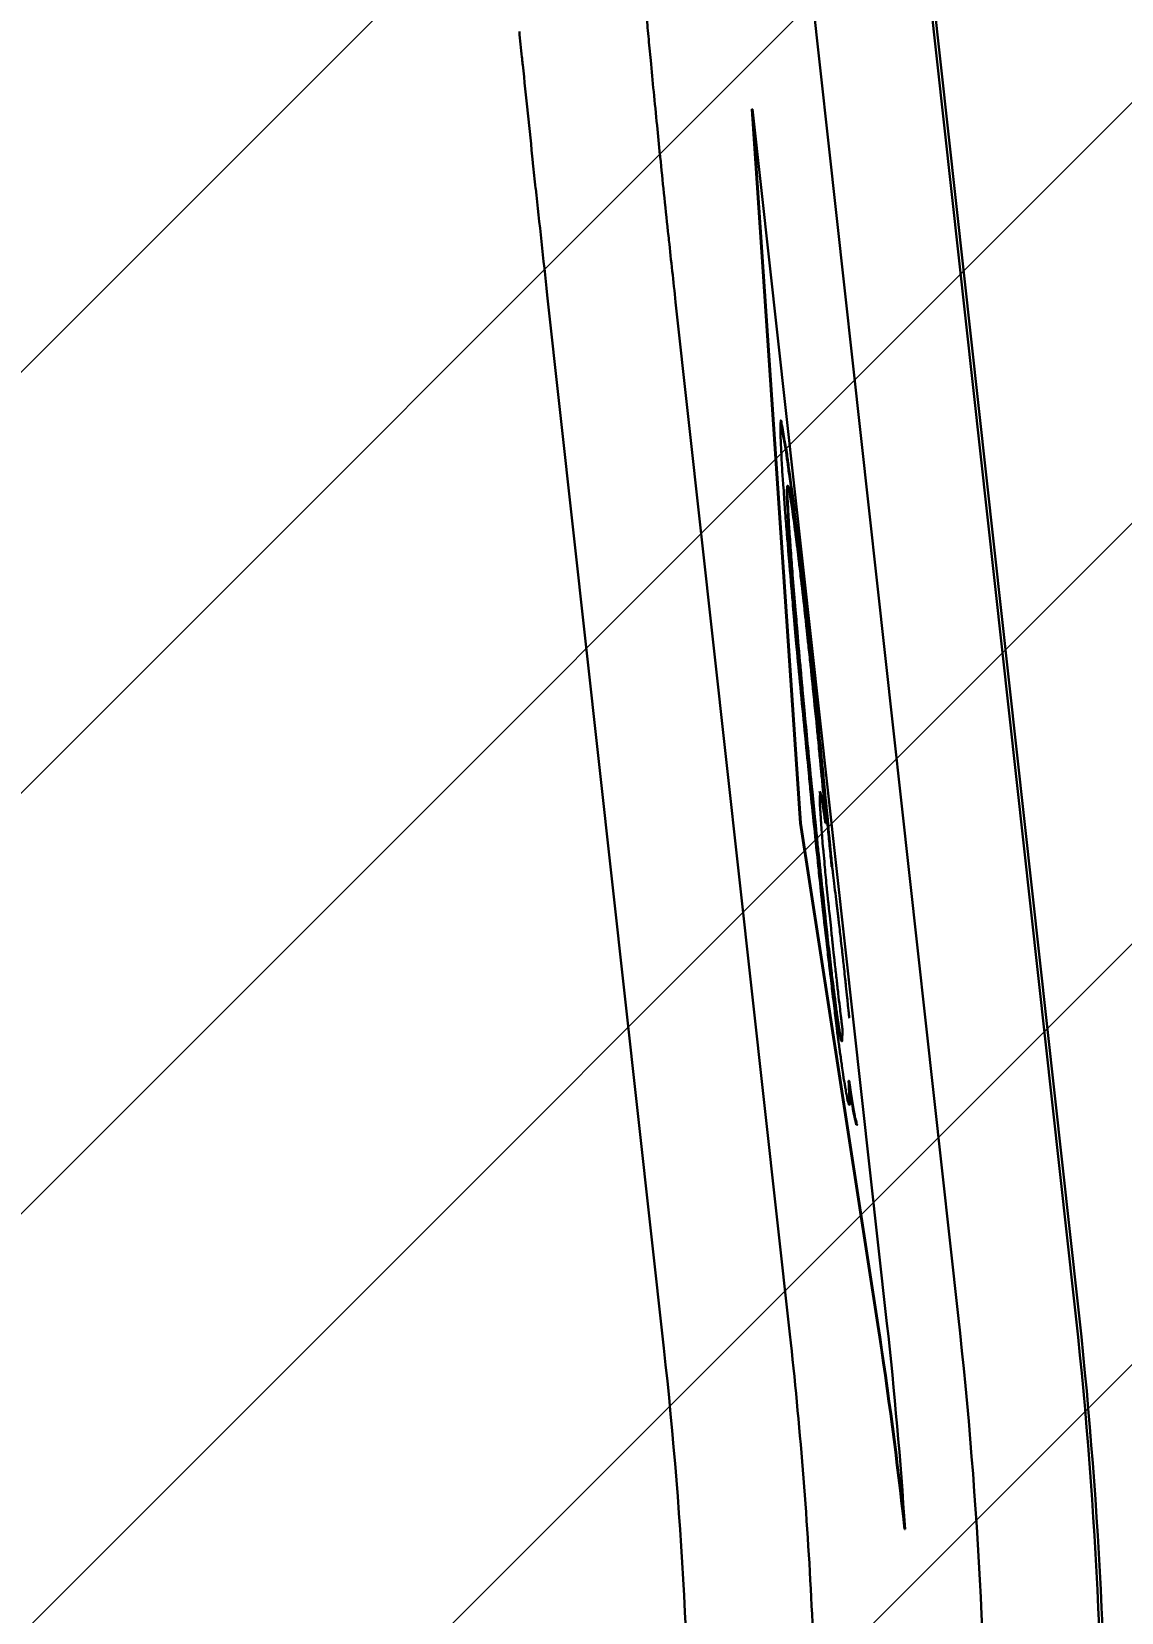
# Model space of a CAD drawing. Header units: millimetres. Extents: x 14 to 2348, y 26 to 1654.
# Drawn here: x 547.88 to 572.31, y 1035.64 to 1071.07 of the extents above; entities that cross this region are included whole.
import ezdxf

# ---------------------------------------------------------------- set-up
doc = ezdxf.new("R2010")
doc.units = ezdxf.units.MM
doc.header["$LTSCALE"] = 4
for name, color, linetype, lineweight in [('可見邊線(ISO)', 7, 'Continuous', 30), ('標註(ISO)', 7, 'Continuous', 9), ('草圖幾何圖形(ISO)', 7, 'Continuous', 30)]:
    doc.layers.add(name, color=color, linetype=linetype, lineweight=lineweight)
doc.layers.add('填充線', color=7, linetype='Continuous', lineweight=9, true_color=0x1e1e47)
doc.styles.add('temp', font='')
doc.styles.get('temp').set_extended_font_data('PMingLiU')
doc.dimstyles.new('工研院N500', dxfattribs={"dimscale": 4, "dimtxt": 3, "dimasz": 2.5, "dimexe": 1, "dimexo": 1, "dimgap": 0.762, "dimtad": 1, "dimdec": 3, "dimrnd": 1e-08, "dimdsep": 46, "dimtxsty": 'temp', "dimcen": 0.09, "dimdle": 10, "dimclrd": 1, "dimclre": 1, "dimclrt": 7, "dimazin": 2, "dimtfac": 0.666667, "dimtdec": 3, "dimtmove": 0, "dimatfit": 3, "dimfxl": 1, "dimtolj": 1, "dimlwd": 15, "dimlwe": 15, "dimarcsym": 0})

# ---------------------------------------------------------------- blocks, each defined once
blk = doc.blocks.new('*D75')
at = {"layer": 'Defpoints', "color": 0, "linetype": 'Continuous', "transparency": 16777216}
for p in [(528.152, 981.463), (870.28, 861.448), (528.152, 841.521), (635.613, 751.351)]:
    blk.add_point(p, dxfattribs=at)
at = {"layer": '標註(ISO)', "color": 1, "linetype": 'Continuous', "lineweight": 15, "transparency": 16777216}
for p, q in [((528.152, 985.463), (528.152, 1188.229)), ((638.677, 748.78), (793.746, 618.662))]:
    blk.add_line(p, q, dxfattribs=at)
blk.add_arc((528.152, 841.521), 342.708, 321.67191, 88.32809, dxfattribs=at)
at = {"layer": '標註(ISO)', "color": 1, "linetype": 'Continuous', "transparency": 16777216}
for points in [[(538.127, 1182.417), (538.175, 1185.75), (528.152, 1184.229)], [(798.289, 627.934), (795.705, 630.039), (790.682, 621.233)]]:
    blk.add_solid(points, dxfattribs=at)
at = {"layer": '標註(ISO)', "color": 7, "linetype": 'Continuous', "lineweight": 18, "transparency": 16777216, "insert": (847.895, 1005.573), "char_height": 12, "attachment_point": 1, "rotation": 295, "style": 'temp'}
blk.add_mtext('\\A1;130°', dxfattribs=at)
blk = doc.blocks.new('*D77')
at = {"layer": 'Defpoints', "color": 0, "linetype": 'Continuous', "transparency": 16777216}
for p in [(528.152, 983.766), (528.152, 981.666), (529.308, 979.913), (717.221, 955.991)]:
    blk.add_point(p, dxfattribs=at)
at = {"layer": '標註(ISO)', "color": 1, "linetype": 'Continuous', "lineweight": 15, "transparency": 16777216}
blk.add_line((531.51, 976.574), (635.388, 819.035), dxfattribs=at)
blk.add_arc((528.152, 981.666), 190.804, 306.4032, 86.9968, dxfattribs=at)
at = {"layer": '標註(ISO)', "color": 1, "linetype": 'Continuous', "transparency": 16777216}
for points in [[(538.105, 1170.543), (538.192, 1173.875), (528.152, 1172.471)], [(642.341, 826.729), (640.434, 829.463), (633.186, 822.374)]]:
    blk.add_solid(points, dxfattribs=at)
at = {"layer": '標註(ISO)', "color": 7, "linetype": 'Continuous', "lineweight": 18, "transparency": 16777216, "insert": (721.072, 1060.268), "char_height": 12, "attachment_point": 1, "rotation": 286.7, "style": 'temp'}
blk.add_mtext('\\A1;146.6°', dxfattribs=at)

msp = doc.modelspace()

# ---------------------------------------------------------------- hatches: boundary and pattern name
at = {"layer": '填充線'}
h = msp.add_hatch(dxfattribs=at)
h.set_pattern_fill('ANSI31', color=256, scale=53.34, style=0)
h.set_pattern_definition([(45, (-13.047, 389.5956), (-4.714634, 4.714634), [])])
edge = h.paths.add_edge_path()
edge.add_arc((421.12008, 751.35132), 140, 73.4166874, 220)
edge.add_arc((528.3663, 841.34159), 280, -40, 220, ccw=False)
edge.add_arc((635.61252, 751.35132), 140, 320, 466.5833126)
edge.add_arc((528.3663, 841.34159), 80.5, 33.2916563, 146.7083437)

# ---------------------------------------------------------------- linework, layer by layer
at = {"layer": '可見邊線(ISO)'}
for p, q in [((562.50391, 1121.67074), (571.25423, 1042.61611)), ((571.32711, 1042.62418), (562.57768, 1121.67074)), ((560.28015, 1117.92143), (568.65142, 1042.29136)), ((565.10747, 1053.33065), (564.02719, 1069.33265)), ((564.04128, 1069.33265), (564.02719, 1069.33265)), ((564.04128, 1069.33265), (567.05397, 1042.11454)), ((565.12156, 1053.33065), (564.04128, 1069.33265)), ((559.17945, 1067.54933), (559.17793, 1067.56347)), ((562.05173, 1041.56086), (559.43948, 1065.16122)), ((564.87777, 1041.87366), (562.3169, 1065.00989)), ((564.83428, 1060.88796), (564.82019, 1060.88796)), ((566.84229, 1042.09111), (565.10747, 1053.33065)), ((565.12156, 1053.33065), (565.10747, 1053.33065)), ((566.85614, 1042.09264), (565.12156, 1053.33065)), ((565.69057, 1053.32954), (565.67648, 1053.32954)), ((566.20683, 1048.97006), (566.19274, 1048.97006)), ((566.04912, 1048.4411), (566.03503, 1048.4411)), ((566.20842, 1047.55229), (566.19433, 1047.55229)), ((567.45994, 1037.50645), (567.44591, 1037.50645))]:
    msp.add_line(p, q, dxfattribs=at)
for centre, radius, start, end in [((464.25403, 1030.77257), 107.65367, 352.4987546, 6.3161923), ((464.25403, 1030.77257), 107.72699, 352.4987546, 6.3161923), ((464.25412, 1030.7359), 103.42766, 3.7533614, 6.3162027), ((464.25413, 1030.73592), 105.03486, 352.4987385, 6.3161921)]:
    msp.add_arc(centre, radius, start, end, dxfattribs=at)
for centre, major_axis, ratio, start_param, end_param in [((464.25412, 1026.22675), (-0.01128, 103.90317), 0.99905789, 4.82105456, 4.86556406), ((464.25412, 1026.22613), (0.01127, -103.91721), 0.99905785, 1.67945343, 1.72397178)]:
    msp.add_ellipse(centre, major_axis=major_axis, ratio=ratio, start_param=start_param, end_param=end_param, dxfattribs=at)
for points, knots in [([(528.3663, 1142.08823), (530.92788, 1142.08823), (533.54941, 1141.78636), (538.33086, 1140.54647), (540.50029, 1139.65121), (544.80269, 1136.85135), (546.38104, 1135.12451), (548.86057, 1131.64506), (549.85714, 1129.29399), (551.67367, 1121.45701), (552.20929, 1114.69953), (551.60533, 1102.995), (551.09579, 1097.47646), (548.15227, 1085.03235), (545.64852, 1080.57924), (541.7824, 1075.09053), (539.70541, 1073.09637), (536.12064, 1070.806), (534.63345, 1070.11551), (531.53932, 1069.19502), (529.95971, 1068.9587), (528.3663, 1068.9587)], [0, 0, 0, 0, 1.09782221, 1.09782221, 2.12646545, 2.12646545, 3.32480567, 3.32480567, 4.99621906, 4.99621906, 7.52717533, 7.52717533, 8.82754818, 8.82754818, 10.5459804, 10.5459804, 12.30481903, 12.30481903, 13.39554199, 13.39554199, 14.45336168, 14.45336168, 14.45336168, 14.45336168]), ([(528.3663, 1142.0177), (532.05034, 1142.0177), (535.73249, 1141.39252), (541.84884, 1138.96105), (543.84753, 1137.40647), (547.30252, 1134.12614), (548.4208, 1132.05315), (549.70488, 1129.21474), (550.51056, 1126.88901), (552.11246, 1116.53117), (552.08251, 1108.4057), (550.31282, 1092.58153), (548.56114, 1087.28208), (545.60991, 1080.70835), (543.79827, 1077.70258), (539.58443, 1073.08882), (537.58401, 1071.65693), (534.46987, 1070.16354), (533.31609, 1069.75166), (530.89323, 1069.17826), (529.63331, 1069.02816), (528.3663, 1069.02816)], [0, 0, 0, 0, 1.57887302, 1.57887302, 3.08946466, 3.08946466, 5.62122402, 5.62122402, 8.58646468, 8.58646468, 13.62418656, 13.62418656, 19.40688655, 19.40688655, 24.35366237, 24.35366237, 28.62084887, 28.62084887, 30.95029177, 30.95029177, 33.35546131, 33.35546131, 33.35546131, 33.35546131]), ([(528.3663, 1141.72547), (529.10431, 1141.72547), (529.84481, 1141.70002), (531.3091, 1141.59873), (532.03475, 1141.52341), (533.22791, 1141.35622), (533.69894, 1141.27889), (534.43004, 1141.14025), (534.69258, 1141.08667), (535.63226, 1140.88081), (536.30769, 1140.7063), (540.02179, 1139.57967), (542.27524, 1138.26686), (544.53202, 1136.42087), (544.96877, 1136.02744), (545.58865, 1135.41152), (545.78716, 1135.20458), (546.17182, 1134.78362), (546.35786, 1134.56992), (546.71372, 1134.14051), (546.88435, 1133.92446), (547.37625, 1133.26892), (547.67885, 1132.82123), (549.12002, 1130.44164), (549.99612, 1128.10917), (550.71667, 1124.50051), (550.78387, 1124.13872), (550.9154, 1123.38097), (550.97917, 1122.98324), (551.10115, 1122.1627), (551.15904, 1121.73786), (551.33359, 1120.34429), (551.43176, 1119.36551), (551.5548, 1117.82632), (551.59342, 1117.25865), (551.81023, 1113.4632), (551.79822, 1110.16035), (551.32553, 1100.90373), (550.45106, 1094.07229), (547.09361, 1083.6238), (545.26492, 1080.344), (542.3062, 1076.14913), (540.42098, 1073.8822), (536.31106, 1071.12156), (534.70248, 1070.35263), (531.49036, 1069.40579), (529.93455, 1069.17528), (528.3663, 1069.17528)], [0, 0, 0, 0, 0.31629298, 0.31629298, 0.629149, 0.629149, 0.83389768, 0.83389768, 0.94903267, 0.94903267, 1.24758782, 1.24758782, 2.61768838, 2.61768838, 2.964418, 2.964418, 3.13396137, 3.13396137, 3.30185375, 3.30185375, 3.46442514, 3.46442514, 3.78642897, 3.78642897, 5.11581305, 5.11581305, 5.26310148, 5.26310148, 5.42451667, 5.42451667, 5.59644572, 5.59644572, 5.98896261, 5.98896261, 6.2174819, 6.2174819, 7.51853066, 7.51853066, 9.94509803, 9.94509803, 11.8560737, 11.8560737, 13.34027422, 13.34027422, 14.16444199, 14.16444199, 14.889039, 14.889039, 14.889039, 14.889039]), ([(562.3169, 1065.00989), (562.26567, 1065.47268), (562.20802, 1066.00168), (562.12111, 1066.81441), (562.05501, 1067.4407), (561.99628, 1068.00951), (561.94483, 1068.51374), (561.89478, 1069.00934), (561.82488, 1069.71737), (561.76091, 1070.38253), (561.70658, 1070.96241), (561.65857, 1071.48761), (561.61507, 1071.97799), (561.57784, 1072.4117), (561.54569, 1072.79848), (561.51806, 1073.14367), (561.49311, 1073.46912), (561.4723, 1073.75411), (561.45408, 1074.01824), (561.43889, 1074.25426), (561.42666, 1074.46179), (561.41681, 1074.64658), (561.4117, 1074.75717), (561.40937, 1074.81248)], [0, 0, 0, 0, 0.11013549, 0.12585724, 0.19526422, 0.26175511, 0.26621069, 0.32139026, 0.38719737, 0.45070922, 0.50151736, 0.55085361, 0.60498749, 0.65290202, 0.69201484, 0.73764451, 0.77824409, 0.81783582, 0.85535616, 0.89522589, 0.9308239, 0.96353386, 1, 1, 1, 1]), ([(558.81247, 1071.07033), (558.82204, 1070.9758), (558.83166, 1070.88098), (558.85103, 1070.69065), (558.86077, 1070.59515), (558.87056, 1070.4994)], [-0.086544971, -0.086544971, -0.086544971, -0.086544971, -0.0432971966, -0.0432971966, -0.0000008617, -0.0000008617, -0.0000008617, -0.0000008617]), ([(558.87056, 1070.4994), (558.87358, 1070.47114), (558.8766, 1070.44285), (558.88265, 1070.38612), (558.88568, 1070.35767), (558.88871, 1070.3292)], [0.0000525584, 0.0000525584, 0.0000525584, 0.0000525584, 0.012836566, 0.012836566, 0.0256744376, 0.0256744376, 0.0256744376, 0.0256744376]), ([(559.11816, 1068.12407), (559.12806, 1068.03087), (559.13799, 1067.93753), (559.15791, 1067.75064), (559.1679, 1067.65711), (559.17793, 1067.56347)], [-0.081497119, -0.081497119, -0.081497119, -0.081497119, -0.0407393684, -0.0407393684, 0, 0, 0, 0]), ([(565.82704, 1052.35275), (565.827, 1052.3532), (565.82695, 1052.35365), (565.82569, 1052.36564), (565.82446, 1052.37807), (565.8157, 1052.47142), (565.81178, 1052.51239), (565.79312, 1052.70344), (565.78202, 1052.8231), (565.76384, 1053.0146), (565.75296, 1053.12592), (565.67689, 1053.91293), (565.66025, 1054.08607), (565.62401, 1054.45542), (565.6127, 1054.5685), (565.54253, 1055.26742), (565.51463, 1055.55297), (565.43753, 1056.29415), (565.42312, 1056.43248), (565.38236, 1056.82554), (565.369, 1056.95584), (565.31588, 1057.45218), (565.30391, 1057.56715), (565.27141, 1057.85904), (565.26792, 1057.8906), (565.2589, 1057.97224), (565.25482, 1058.00919), (565.24708, 1058.07918), (565.24318, 1058.1143), (565.21943, 1058.32791), (565.21254, 1058.38765), (565.17292, 1058.73475), (565.16321, 1058.82153), (565.14068, 1059.02402), (565.13607, 1059.06622), (565.07288, 1059.58972), (565.03275, 1059.91375), (564.98264, 1060.32783), (564.97386, 1060.39932), (564.95939, 1060.51992), (564.95322, 1060.57144), (564.9381, 1060.6916), (564.93406, 1060.7171), (564.92212, 1060.79998), (564.91761, 1060.83283), (564.89828, 1060.9765), (564.88599, 1061.06766), (564.86625, 1061.2097), (564.85809, 1061.26903), (564.83853, 1061.41449), (564.82304, 1061.52999), (564.79328, 1061.73425), (564.78502, 1061.77914), (564.75632, 1061.92665), (564.73299, 1062.06457), (564.69739, 1062.27134), (564.68742, 1062.32596), (564.66959, 1062.38923), (564.67155, 1062.32417), (564.66943, 1062.05844), (564.66424, 1062.01995), (564.6902, 1061.53301), (564.69597, 1061.38553), (564.71287, 1061.11392), (564.72241, 1060.99151), (564.75098, 1060.60724), (564.75533, 1060.52733), (564.78153, 1060.15624), (564.79161, 1060.04128), (564.82162, 1059.6849), (564.82706, 1059.61644), (564.88048, 1058.96316), (564.89871, 1058.75221), (564.95327, 1058.13011), (565.01256, 1057.44332), (565.08952, 1056.60719), (565.15849, 1055.90643), (565.29755, 1054.48357), (565.3142, 1054.30297), (565.39087, 1053.54084), (565.47617, 1052.7344), (565.53891, 1052.13374), (565.57148, 1051.82194), (565.59217, 1051.62566), (565.59369, 1051.61147), (565.59895, 1051.56155), (565.60089, 1051.54315), (565.60885, 1051.46738), (565.60904, 1051.46542), (565.61268, 1051.43294), (565.6145, 1051.41664), (565.62038, 1051.36342), (565.62447, 1051.32617), (565.63362, 1051.24368), (565.63864, 1051.19832), (565.65027, 1051.0932), (565.65937, 1051.01087), (565.68089, 1050.81713), (565.68379, 1050.7926), (565.70632, 1050.59974), (565.71898, 1050.49087), (565.7437, 1050.27823), (565.75907, 1050.14576), (565.77701, 1049.99342), (565.7818, 1049.95485), (565.81823, 1049.65289), (565.82371, 1049.60733), (565.83915, 1049.47925), (565.84144, 1049.46025), (565.86727, 1049.24604), (565.88756, 1049.07708), (565.90377, 1048.94348), (565.90676, 1048.9192), (565.91755, 1048.82897), (565.92244, 1048.7877), (565.93271, 1048.70148), (565.93719, 1048.66415), (565.94532, 1048.5991), (565.94655, 1048.59229), (565.95419, 1048.53875), (565.9579, 1048.51108), (565.96705, 1048.4452), (565.96967, 1048.42681), (565.97839, 1048.36446), (565.98182, 1048.33967), (565.99182, 1048.26781), (565.9942, 1048.25083), (566.00835, 1048.1494), (566.0154, 1048.09881), (566.02789, 1048.00926), (566.03337, 1047.96975), (566.04055, 1047.91844), (566.04253, 1047.90433), (566.05562, 1047.81095), (566.06089, 1047.77348), (566.07839, 1047.64672), (566.07888, 1047.64264), (566.0915, 1047.57139), (566.09958, 1047.52581), (566.11344, 1047.44711), (566.11899, 1047.41596), (566.12844, 1047.36225), (566.13218, 1047.34084), (566.14287, 1047.28029), (566.14466, 1047.27095), (566.15137, 1047.23266), (566.15434, 1047.21494), (566.1658, 1047.14753), (566.17136, 1047.1158), (566.17752, 1047.0898), (566.17853, 1047.08992), (566.18254, 1047.08096), (566.18437, 1047.07469), (566.18791, 1047.0624), (566.18953, 1047.05678), (566.19289, 1047.04688), (566.19443, 1047.04273), (566.19957, 1047.02663), (566.20073, 1047.02007), (566.20458, 1047.01509), (566.20654, 1047.01639), (566.20956, 1047.01927), (566.21015, 1047.02013), (566.21272, 1047.0205), (566.21415, 1047.01791), (566.2198, 1047.0135), (566.21856, 1047.02542), (566.21955, 1047.0497), (566.21999, 1047.05526), (566.22204, 1047.08876), (566.22325, 1047.11634), (566.22477, 1047.1522), (566.22482, 1047.16115), (566.2257, 1047.18062), (566.22639, 1047.1833), (566.22746, 1047.19805), (566.22585, 1047.2108), (566.21611, 1047.38082), (566.21235, 1047.44196), (566.21057, 1047.48309), (566.20987, 1047.50891), (566.20945, 1047.52002), (566.20956, 1047.52451), (566.20894, 1047.5387), (566.20855, 1047.54477), (566.20831, 1047.55041), (566.20829, 1047.55173), (566.20841, 1047.55247), (566.20852, 1047.55229), (566.20891, 1047.55042), (566.20919, 1047.54867), (566.21037, 1047.54059), (566.21152, 1047.53176), (566.21669, 1047.49149), (566.21844, 1047.47673), (566.22602, 1047.42402), (566.22797, 1047.41106), (566.23612, 1047.35153), (566.24059, 1047.31731), (566.25268, 1047.23113), (566.25479, 1047.22545), (566.26849, 1047.15105), (566.27951, 1047.07905), (566.29202, 1047.00574), (566.29352, 1046.99687), (566.30645, 1046.91927), (566.31926, 1046.8426), (566.33739, 1046.73569), (566.33891, 1046.73553), (566.3491, 1046.70315), (566.35028, 1046.69845), (566.35596, 1046.67952), (566.35834, 1046.67499), (566.36626, 1046.63769), (566.37026, 1046.61152), (566.38051, 1046.55635), (566.38072, 1046.57048), (566.38462, 1046.58038), (566.38629, 1046.57547), (566.38918, 1046.57014), (566.38985, 1046.56912), (566.39039, 1046.56911)], [-7.22524628, -7.22524628, -7.22524628, -7.22524628, -7.22509149, -7.22509149, -7.22115793, -7.22115793, -7.20175828, -7.20175828, -7.17779254, -7.17779254, -7.15186237, -7.15186237, -7.13066235, -7.13066235, -7.11368679, -7.11368679, -7.0361332, -7.0361332, -7.02060948, -7.02060948, -6.99151465, -6.99151465, -6.96748737, -6.96748737, -6.96160998, -6.96160998, -6.959036, -6.959036, -6.9564325, -6.9564325, -6.94347904, -6.94347904, -6.92498424, -6.92498424, -6.90585357, -6.90585357, -6.87278357, -6.87278357, -6.86583337, -6.86583337, -6.86167212, -6.86167212, -6.85495128, -6.85495128, -6.85000276, -6.85000276, -6.84177357, -6.84177357, -6.83632462, -6.83632462, -6.8293546, -6.8293546, -6.82158941, -6.82158941, -6.80598436, -6.80598436, -6.79751167, -6.79751167, -6.78284691, -6.78284691, -6.76456646, -6.76456646, -6.75255738, -6.75255738, -6.74220102, -6.74220102, -6.72365425, -6.72365425, -6.70160639, -6.70160639, -6.6819925, -6.6819925, -6.63242636, -6.63242636, -6.59752685, -6.59752685, -6.53117, -6.53117, -6.44462612, -6.44462612, -6.33363365, -6.33363365, -6.30024594, -6.30024594, -6.29168628, -6.29168628, -6.28726726, -6.28726726, -6.27191121, -6.27191121, -6.25699101, -6.25699101, -6.2240673, -6.2240673, -6.18536384, -6.18536384, -6.135937, -6.135937, -6.04086996, -6.04086996, -5.96095033, -5.96095033, -5.71096528, -5.71096528, -5.45296736, -5.45296736, -5.36934769, -5.36934769, -5.35199733, -5.35199733, -5.22290582, -5.22290582, -5.17501872, -5.17501872, -5.13899416, -5.13899416, -5.09773553, -5.09773553, -5.03970916, -5.03970916, -4.98682061, -4.98682061, -4.94997929, -4.94997929, -4.9158181, -4.9158181, -4.87585953, -4.87585953, -4.83760051, -4.83760051, -4.80912404, -4.80912404, -4.8003607, -4.8003607, -4.73636534, -4.73636534, -4.69277018, -4.69277018, -4.61884878, -4.61884878, -4.56927626, -4.56927626, -4.53773453, -4.53773453, -4.47852486, -4.47852486, -4.41922231, -4.41922231, -4.31530257, -4.31530257, -4.24089548, -4.24089548, -4.17267064, -4.17267064, -4.13318732, -4.13318732, -4.10250237, -4.10250237, -4.03997552, -4.03997552, -3.98646563, -3.98646563, -3.94762678, -3.94762678, -3.88792228, -3.88792228, -3.72892016, -3.72892016, -3.67603531, -3.67603531, -3.53334591, -3.53334591, -3.49548173, -3.49548173, -3.44900288, -3.44900288, -3.3420052, -3.3420052, -3.31867736, -3.31867736, -3.30276531, -3.30276531, -3.26427939, -3.26427939, -3.24045535, -3.24045535, -3.22989185, -3.22989185, -3.22203964, -3.22203964, -3.21359643, -3.21359643, -3.19598258, -3.19598258, -3.14736666, -3.14736666, -3.12482239, -3.12482239, -3.10010727, -3.10010727, -3.05294609, -3.05294609, -2.98191089, -2.98191089, -2.95858401, -2.95858401, -2.89935848, -2.89935848, -2.78131461, -2.78131461, -2.73326095, -2.73326095, -2.62359688, -2.62359688, -2.51148868, -2.51148868, -2.31472691, -2.31472691, -2.16221583, -2.16221583, -2.11066922, -2.11066922, -2.11066922, -2.11066922]), ([(565.81295, 1052.35275), (565.81241, 1052.3579), (565.81187, 1052.36316), (565.81003, 1052.38158), (565.80879, 1052.39478), (565.8027, 1052.46102), (565.79708, 1052.51905), (565.78349, 1052.65737), (565.77531, 1052.74415), (565.7556, 1052.95344), (565.74241, 1053.08938), (565.70941, 1053.43064), (565.68946, 1053.63716), (565.64877, 1054.05863), (565.6322, 1054.22958), (565.60031, 1054.55176), (565.58958, 1054.65851), (565.53006, 1055.25113), (565.51406, 1055.41352), (565.47161, 1055.83042), (565.45655, 1055.97586), (565.41958, 1056.33138), (565.40149, 1056.50453), (565.36024, 1056.9041), (565.35774, 1056.92976), (565.31334, 1057.34412), (565.28953, 1057.56975), (565.22257, 1058.17121), (565.21928, 1058.20446), (565.1674, 1058.65982), (565.15806, 1058.74222), (565.12846, 1059.00607), (565.1257, 1059.03528), (565.0679, 1059.51427), (565.01396, 1059.95331), (564.97665, 1060.26076), (564.9678, 1060.33365), (564.95036, 1060.47709), (564.94255, 1060.54372), (564.9321, 1060.62741), (564.92965, 1060.64664), (564.92261, 1060.69973), (564.91931, 1060.72201), (564.8989, 1060.86228), (564.87841, 1061.02083), (564.85249, 1061.20733), (564.84919, 1061.23062), (564.82945, 1061.37713), (564.81545, 1061.48218), (564.77485, 1061.76842), (564.76766, 1061.79375), (564.72279, 1062.03087), (564.69633, 1062.20315), (564.67551, 1062.31088), (564.67338, 1062.32133), (564.67142, 1062.3302)], [0.01660948, 0.01660948, 0.01660948, 0.01660948, 0.01795849, 0.01795849, 0.0209226, 0.0209226, 0.0323974, 0.0323974, 0.04761737, 0.04761737, 0.07173033, 0.07173033, 0.10805299, 0.10805299, 0.14519871, 0.14519871, 0.16812378, 0.16812378, 0.26147129, 0.26147129, 0.32343356, 0.32343356, 0.39106514, 0.39106514, 0.45010737, 0.45010737, 0.51888466, 0.51888466, 0.63084468, 0.63084468, 0.6542534, 0.6542534, 0.70667971, 0.70667971, 0.76941747, 0.76941747, 0.78870602, 0.78870602, 0.80708799, 0.80708799, 0.81291586, 0.81291586, 0.82414558, 0.82414558, 0.87105573, 0.87105573, 0.89133411, 0.89133411, 0.91258051, 0.91258051, 0.95460514, 0.95460514, 1.01958849, 1.01958849, 1.02742569, 1.02742569, 1.02742569, 1.02742569]), ([(566.03503, 1048.4411), (566.03466, 1048.4411), (566.03409, 1048.44323), (566.03241, 1048.45056), (566.03102, 1048.45719), (566.02425, 1048.48557), (566.02163, 1048.49048), (566.0097, 1048.53579), (566.00052, 1048.57413), (565.99349, 1048.5946), (565.99199, 1048.59686), (565.98728, 1048.61815), (565.98483, 1048.6328), (565.97217, 1048.71521), (565.96367, 1048.76869), (565.9506, 1048.85143), (565.94623, 1048.87851), (565.93648, 1048.94259), (565.9352, 1048.95007), (565.92804, 1048.99304), (565.92404, 1049.01587), (565.91861, 1049.05249), (565.91734, 1049.06214), (565.91566, 1049.07534), (565.91363, 1049.09148), (565.91167, 1049.10682), (565.91137, 1049.10925), (565.90537, 1049.15674), (565.89754, 1049.21838), (565.89368, 1049.24887), (565.89031, 1049.27547), (565.88003, 1049.35654), (565.872, 1049.41981), (565.86307, 1049.49027), (565.85911, 1049.52155), (565.84913, 1049.60025), (565.83156, 1049.73884), (565.82549, 1049.78673), (565.82319, 1049.80491), (565.82002, 1049.8299), (565.809, 1049.91665), (565.80608, 1049.93977), (565.8056, 1049.94375), (565.80374, 1049.95999), (565.80081, 1049.98552), (565.79782, 1050.01164), (565.79505, 1050.0357), (565.78477, 1050.12536), (565.77117, 1050.24386), (565.7691, 1050.26188), (565.76381, 1050.30798), (565.75987, 1050.34234), (565.74475, 1050.47411), (565.73488, 1050.56017), (565.72956, 1050.60645), (565.71401, 1050.74221), (565.70372, 1050.83102), (565.69289, 1050.92617), (565.68713, 1050.97662), (565.67005, 1051.12327), (565.66748, 1051.15034), (565.63163, 1051.48713), (565.62645, 1051.53586), (565.60662, 1051.72203), (565.58775, 1051.89909), (565.5684, 1052.08061), (565.55617, 1052.19559), (565.53679, 1052.37735), (565.52975, 1052.44371), (565.51491, 1052.58312), (565.50594, 1052.66681), (565.48972, 1052.81829), (565.47816, 1052.935), (565.46226, 1053.09243), (565.45806, 1053.13401), (565.44778, 1053.2358), (565.44461, 1053.26717), (565.43549, 1053.3575), (565.43227, 1053.3894), (565.41272, 1053.583), (565.40149, 1053.69431), (565.37641, 1053.94253), (565.36628, 1054.04273), (565.34849, 1054.21923), (565.34064, 1054.29652), (565.33225, 1054.3799), (565.32358, 1054.46566), (565.32152, 1054.48605), (565.32128, 1054.48848), (565.31967, 1054.50551), (565.31879, 1054.51483), (565.31608, 1054.54326), (565.3142, 1054.56286), (565.31184, 1054.58757), (565.31163, 1054.58981), (565.30992, 1054.60771), (565.30866, 1054.62084), (565.30478, 1054.66158), (565.30214, 1054.6892), (565.2984, 1054.72843), (565.28603, 1054.85799), (565.28104, 1054.91034), (565.27534, 1054.97), (565.24376, 1055.30085), (565.22507, 1055.49696), (565.19545, 1055.80741), (565.17844, 1055.98553), (565.17206, 1056.05227), (565.16942, 1056.07988), (565.16438, 1056.13282), (565.16171, 1056.15997), (565.15725, 1056.20871), (565.15432, 1056.24201), (565.14243, 1056.37689), (565.1352, 1056.45701), (565.12156, 1056.61023), (565.11431, 1056.6924), (565.06531, 1057.2456), (565.05959, 1057.30344), (565.0144, 1057.81766), (565.00194, 1057.97736), (564.96014, 1058.48294), (564.94847, 1058.61984), (564.90989, 1059.08755), (564.90308, 1059.19372), (564.85891, 1059.80615), (564.85131, 1059.90671), (564.84292, 1060.03117), (564.84102, 1060.06788), (564.83716, 1060.14424), (564.83424, 1060.2025), (564.82344, 1060.40355), (564.81634, 1060.50931), (564.80983, 1060.617), (564.80796, 1060.6499), (564.80641, 1060.68903), (564.80611, 1060.70008), (564.8059, 1060.72), (564.80605, 1060.72815), (564.80672, 1060.74348), (564.80735, 1060.75008), (564.81052, 1060.7775), (564.81297, 1060.79973), (564.81542, 1060.85819), (564.81623, 1060.88243), (564.81945, 1060.88769), (564.81981, 1060.88796), (564.82019, 1060.88796)], [0.18672424, 0.18672424, 0.18672424, 0.18672424, 0.19264679, 0.19264679, 0.19880879, 0.19880879, 0.21652104, 0.21652104, 0.23127205, 0.23127205, 0.2376212, 0.2376212, 0.24351692, 0.24351692, 0.25772507, 0.25772507, 0.26520004, 0.26520004, 0.2729516, 0.2729516, 0.28507499, 0.28507499, 0.29123506, 0.29123506, 0.29507538, 0.29507538, 0.33077656, 0.33077656, 0.3941251, 0.3941251, 0.62344749, 0.62344749, 1.44344789, 1.44344789, 1.53390357, 1.53390357, 1.55024003, 1.55024003, 1.56016536, 1.56016536, 1.56400696, 1.56400696, 1.56824584, 1.56824584, 1.56923802, 1.56923802, 1.58092421, 1.58092421, 1.61277328, 1.61277328, 1.62457445, 1.62457445, 1.63111341, 1.63111341, 1.63873393, 1.63873393, 1.65342678, 1.65342678, 1.65431427, 1.65431427, 1.65863446, 1.65863446, 1.65902076, 1.65902076, 1.65992666, 1.65992666, 1.66149715, 1.66149715, 1.66240541, 1.66240541, 1.66340064, 1.66340064, 1.66779732, 1.66779732, 1.66931535, 1.66931535, 1.67072237, 1.67072237, 1.67236902, 1.67236902, 1.6753222, 1.6753222, 1.67731736, 1.67731736, 1.6788487, 1.6788487, 1.67898751, 1.67898751, 1.67908807, 1.67908807, 1.67920938, 1.67920938, 1.67945319, 1.67945319, 1.6795008, 1.6795008, 1.6796317, 1.6796317, 1.67990697, 1.67990697, 1.68002288, 1.68002288, 1.68008968, 1.68008968, 1.68034247, 1.68034247, 1.68173037, 1.68173037, 1.68269989, 1.68269989, 1.68361185, 1.68361185, 1.68453749, 1.68453749, 1.68576429, 1.68576429, 1.68694493, 1.68694493, 1.69232078, 1.69232078, 1.70010955, 1.70010955, 1.7054211, 1.7054211, 1.717425, 1.717425, 1.72509416, 1.72509416, 1.73105166, 1.73105166, 1.73397068, 1.73397068, 1.74323757, 1.74323757, 1.74746052, 1.74746052, 1.7495823, 1.7495823, 1.75188911, 1.75188911, 1.7547393, 1.7547393, 1.76557069, 1.76557069, 1.77456144, 1.77456144, 1.77562181, 1.77562181, 1.77562181, 1.77562181]), ([(566.05717, 1048.70785), (566.05718, 1048.70763), (566.05715, 1048.70727), (566.05712, 1048.70657), (566.05716, 1048.7055), (566.0572, 1048.70325), (566.05717, 1048.70162), (566.05692, 1048.69501), (566.05657, 1048.6901), (566.05644, 1048.68575), (566.05647, 1048.68367), (566.05643, 1048.68072), (566.05638, 1048.67916), (566.05622, 1048.67471), (566.05605, 1048.6711), (566.05591, 1048.66734), (566.05583, 1048.66629), (566.05599, 1048.66226), (566.05605, 1048.66023), (566.05574, 1048.64196), (566.05508, 1048.62156), (566.05366, 1048.5786), (566.05221, 1048.54207), (566.05127, 1048.51556), (566.05111, 1048.49969), (566.04994, 1048.47481), (566.04974, 1048.47148), (566.04969, 1048.44867), (566.04973, 1048.44309), (566.0489, 1048.43954), (566.04785, 1048.44453), (566.03997, 1048.4803), (566.03566, 1048.49145), (566.02874, 1048.51682), (566.02738, 1048.52235), (566.02169, 1048.54366), (566.01788, 1048.55782), (566.00903, 1048.59295), (566.0087, 1048.59055), (566.00131, 1048.61287), (565.98213, 1048.74191), (565.96148, 1048.87136), (565.96159, 1048.8701), (565.95056, 1048.94269), (565.94547, 1048.97265), (565.93782, 1049.01868), (565.9357, 1049.03194), (565.93183, 1049.0588), (565.93057, 1049.06881), (565.92894, 1049.08182), (565.92874, 1049.08343), (565.92219, 1049.1349), (565.91615, 1049.18271), (565.90488, 1049.2717), (565.9027, 1049.2889), (565.88819, 1049.40325), (565.88266, 1049.44689), (565.87215, 1049.52983), (565.87193, 1049.53158), (565.86163, 1049.6128), (565.85422, 1049.67128), (565.82699, 1049.88596), (565.82641, 1049.8852), (565.8144, 1049.98986), (565.81404, 1049.99305), (565.81107, 1050.01889), (565.80859, 1050.04054), (565.80386, 1050.08172), (565.80162, 1050.10124), (565.79802, 1050.13264), (565.7967, 1050.14413), (565.79341, 1050.17279), (565.79251, 1050.18065), (565.78998, 1050.20272), (565.78895, 1050.21166), (565.76608, 1050.41098), (565.74459, 1050.59847), (565.72057, 1050.80729), (565.71809, 1050.82895), (565.70833, 1050.91414), (565.7051, 1050.94285), (565.69982, 1050.98875), (565.69842, 1051.00065), (565.69275, 1051.0495), (565.69097, 1051.06584), (565.68791, 1051.09247), (565.6875, 1051.09583), (565.68576, 1051.11071), (565.685, 1051.11834), (565.68314, 1051.13591), (565.68288, 1051.13828), (565.67955, 1051.16939), (565.66681, 1051.28906), (565.6588, 1051.36437), (565.65702, 1051.3811), (565.65232, 1051.42509), (565.64943, 1051.45231), (565.6181, 1051.74667), (565.60486, 1051.87071), (565.59345, 1051.9778), (565.59146, 1051.99646), (565.58265, 1052.07915), (565.57929, 1052.11071), (565.57192, 1052.17996), (565.56863, 1052.21088), (565.55838, 1052.30701), (565.55609, 1052.32836), (565.54744, 1052.40972), (565.54402, 1052.44195), (565.52844, 1052.5885), (565.5204, 1052.66332), (565.50169, 1052.83815), (565.49075, 1052.94983), (565.47564, 1053.09945), (565.47177, 1053.13775), (565.46295, 1053.22505), (565.45957, 1053.25853), (565.45217, 1053.33187), (565.45099, 1053.34357), (565.42424, 1053.60841), (565.40294, 1053.81934), (565.37113, 1054.13432), (565.37067, 1054.13902), (565.36209, 1054.22398), (565.35914, 1054.25311), (565.35312, 1054.31262), (565.35188, 1054.32485), (565.34466, 1054.39662), (565.34267, 1054.41643), (565.33774, 1054.46499), (565.33653, 1054.47689), (565.33492, 1054.49308), (565.33479, 1054.49483), (565.33017, 1054.54328), (565.32829, 1054.56284), (565.32593, 1054.5876), (565.32571, 1054.58985), (565.32501, 1054.59719), (565.32474, 1054.60008), (565.32068, 1054.64262), (565.3174, 1054.67699), (565.31354, 1054.71735), (565.31319, 1054.72104), (565.31183, 1054.73534), (565.31161, 1054.7376), (565.30988, 1054.75575), (565.30921, 1054.76275), (565.30645, 1054.79166), (565.30436, 1054.81357), (565.30142, 1054.84441), (565.30014, 1054.85779), (565.2974, 1054.88649), (565.29583, 1054.90294), (565.27001, 1055.17344), (565.24587, 1055.4268), (565.21212, 1055.78026), (565.21029, 1055.79914), (565.19858, 1055.92191), (565.19324, 1055.97801), (565.18575, 1056.05652), (565.18488, 1056.06546), (565.18129, 1056.1032), (565.17972, 1056.11977), (565.17622, 1056.15621), (565.17543, 1056.16436), (565.17075, 1056.21443), (565.16491, 1056.28214), (565.15291, 1056.41743), (565.15104, 1056.43774), (565.14343, 1056.5228), (565.13993, 1056.56214), (565.12969, 1056.67776), (565.12005, 1056.78699), (565.07158, 1057.3322), (565.05578, 1057.49917), (565.02068, 1057.91856), (565.01369, 1058.0041), (564.98589, 1058.34288), (564.96515, 1058.58668), (564.9282, 1059.0386), (564.91927, 1059.16248), (564.89193, 1059.54398), (564.87988, 1059.70951), (564.85599, 1060.039), (564.85421, 1060.08862), (564.84082, 1060.3459), (564.83484, 1060.44041), (564.81297, 1060.79057), (564.82267, 1060.72369), (564.82848, 1060.83014), (564.82901, 1060.85109), (564.83383, 1060.92183), (564.84175, 1060.86773), (564.85893, 1060.78956), (564.86155, 1060.7805), (564.87703, 1060.70871), (564.89711, 1060.57132), (564.92412, 1060.4026), (564.93257, 1060.34916), (564.95742, 1060.16729), (564.96897, 1060.07777), (564.99505, 1059.8771), (564.99829, 1059.85269), (565.0087, 1059.77359), (565.01058, 1059.75931), (565.01838, 1059.69973), (565.02343, 1059.66133), (565.03422, 1059.57925), (565.04013, 1059.53321), (565.04692, 1059.48251), (565.04781, 1059.47585), (565.04995, 1059.45897), (565.05068, 1059.45213), (565.05608, 1059.40547), (565.05819, 1059.38754), (565.06066, 1059.3663), (565.06102, 1059.36317), (565.06338, 1059.34291), (565.06448, 1059.33348), (565.06683, 1059.31327), (565.06744, 1059.30801), (565.07253, 1059.26429), (565.07581, 1059.23611), (565.08472, 1059.15951), (565.08727, 1059.13755), (565.10315, 1059.00107), (565.10902, 1058.95069), (565.14194, 1058.66756), (565.18231, 1058.32497), (565.20692, 1058.10339), (565.20924, 1058.08238), (565.21467, 1058.0333), (565.21763, 1058.00666), (565.22248, 1057.96289), (565.22355, 1057.95296), (565.23703, 1057.82898), (565.24173, 1057.78553), (565.24912, 1057.71744), (565.25074, 1057.70251), (565.26585, 1057.56326), (565.27671, 1057.46306), (565.29489, 1057.29576), (565.30214, 1057.22882), (565.31754, 1057.08615), (565.32604, 1057.00959), (565.3408, 1056.87293), (565.34258, 1056.85396), (565.35412, 1056.74166), (565.3555, 1056.72841), (565.36397, 1056.64572), (565.36701, 1056.61602), (565.37397, 1056.5483), (565.37786, 1056.51035), (565.41617, 1056.13671), (565.45143, 1055.79566), (565.48988, 1055.40545), (565.49568, 1055.34655), (565.50431, 1055.259), (565.50721, 1055.22953), (565.53106, 1054.98747), (565.5448, 1054.84798), (565.55471, 1054.74738), (565.55827, 1054.71128), (565.56691, 1054.62354), (565.56925, 1054.60027), (565.57418, 1054.54939), (565.57574, 1054.53282), (565.58282, 1054.45843), (565.58794, 1054.40522), (565.60101, 1054.26839), (565.60476, 1054.22941), (565.61418, 1054.1308), (565.61645, 1054.10677), (565.6319, 1053.94625), (565.64153, 1053.84618), (565.65462, 1053.70662), (565.65773, 1053.6733), (565.66545, 1053.59403), (565.66852, 1053.56418), (565.67439, 1053.50288), (565.67594, 1053.48471), (565.68043, 1053.43477), (565.68394, 1053.39995), (565.68825, 1053.35826), (565.68894, 1053.35154), (565.6898, 1053.34273), (565.69008, 1053.3397), (565.69048, 1053.33481), (565.69061, 1053.33303), (565.69073, 1053.33033), (565.6907, 1053.32955), (565.69038, 1053.32953), (565.68998, 1053.33106), (565.68819, 1053.34017), (565.68648, 1053.3504), (565.67431, 1053.42579), (565.65958, 1053.52903), (565.63277, 1053.69452), (565.63248, 1053.69554), (565.62235, 1053.76267), (565.61822, 1053.79032), (565.60413, 1053.87817), (565.5992, 1053.89846), (565.59067, 1053.91953), (565.58598, 1053.93359), (565.57652, 1053.96915), (565.57275, 1053.98181), (565.56792, 1053.99854), (565.56723, 1054.00126), (565.56473, 1054.01013), (565.56375, 1054.01341), (565.5617, 1054.02068), (565.56059, 1054.02509), (565.55854, 1054.03164), (565.55801, 1054.03302), (565.55632, 1054.04031), (565.55599, 1054.04191), (565.55577, 1054.04185)], [-7.08347706, -7.08347706, -7.08347706, -7.08347706, -7.08346476, -7.08346476, -7.08343044, -7.08343044, -7.08337057, -7.08337057, -7.08323753, -7.08323753, -7.0831746, -7.0831746, -7.08311812, -7.08311812, -7.08295861, -7.08295861, -7.08287311, -7.08287311, -7.08282383, -7.08282383, -7.08273741, -7.08273741, -7.08241156, -7.08241156, -7.08209071, -7.08209071, -7.08175822, -7.08175822, -7.08159805, -7.08159805, -7.08139195, -7.08139195, -7.08073201, -7.08073201, -7.08049687, -7.08049687, -7.08001162, -7.08001162, -7.0794211, -7.0794211, -7.07808883, -7.07808883, -7.07768907, -7.07768907, -7.077213, -7.077213, -7.0769922, -7.0769922, -7.07678342, -7.07678342, -7.07668615, -7.07668615, -7.07559825, -7.07559825, -7.07465751, -7.07465751, -7.07407793, -7.07407793, -7.07355707, -7.07355707, -7.07222219, -7.07222219, -7.06864521, -7.06864521, -7.06852174, -7.06852174, -7.06788502, -7.06788502, -7.06731091, -7.06731091, -7.06696155, -7.06696155, -7.06679539, -7.06679539, -7.06661379, -7.06661379, -7.06376594, -7.06376594, -7.06343465, -7.06343465, -7.06247078, -7.06247078, -7.06190002, -7.06190002, -7.0605009, -7.0605009, -7.05969153, -7.05969153, -7.05777729, -7.05777729, -7.05727385, -7.05727385, -7.05214466, -7.05214466, -7.0506816, -7.0506816, -7.0482999, -7.0482999, -7.0249281, -7.0249281, -6.95875997, -6.95875997, -6.90644722, -6.90644722, -6.84575932, -6.84575932, -6.74031755, -6.74031755, -6.66359987, -6.66359987, -6.44674703, -6.44674703, -5.977521, -5.977521, -5.82767537, -5.82767537, -5.69339305, -5.69339305, -5.50366964, -5.50366964, -4.75944679, -4.75944679, -4.39293914, -4.39293914, -4.18963604, -4.18963604, -3.99743286, -3.99743286, -3.89897499, -3.89897499, -3.82793157, -3.82793157, -3.7492682, -3.7492682, -3.69847755, -3.69847755, -3.68874369, -3.68874369, -3.68324098, -3.68324098, -3.66011293, -3.66011293, -3.65608022, -3.65608022, -3.65212008, -3.65212008, -3.64963738, -3.64963738, -3.6418604, -3.6418604, -3.63869352, -3.63869352, -3.63443545, -3.63443545, -3.56870855, -3.56870855, -3.54303592, -3.54303592, -3.52301004, -3.52301004, -3.50947362, -3.50947362, -3.49614052, -3.49614052, -3.48529784, -3.48529784, -3.44531552, -3.44531552, -3.41886288, -3.41886288, -3.40064851, -3.40064851, -3.35033426, -3.35033426, -3.16423373, -3.16423373, -3.10541259, -3.10541259, -2.98120517, -2.98120517, -2.85988973, -2.85988973, -2.77006018, -2.77006018, -2.68018528, -2.68018528, -2.57576509, -2.57576509, -2.25535096, -2.25535096, -2.18086676, -2.18086676, -1.91751205, -1.91751205, -1.81303128, -1.81303128, -1.49430186, -1.49430186, -1.29811527, -1.29811527, -1.14757187, -1.14757187, -0.99853017, -0.99853017, -0.95184911, -0.95184911, -0.86347562, -0.86347562, -0.76402584, -0.76402584, -0.74212193, -0.74212193, -0.70234039, -0.70234039, -0.67245813, -0.67245813, -0.65827747, -0.65827747, -0.64602058, -0.64602058, -0.63216835, -0.63216835, -0.59218099, -0.59218099, -0.55558436, -0.55558436, -0.50490094, -0.50490094, -0.39055169, -0.39055169, -0.37858091, -0.37858091, -0.36257604, -0.36257604, -0.34842115, -0.34842115, -0.34077149, -0.34077149, -0.33643981, -0.33643981, -0.32531195, -0.32531195, -0.31787587, -0.31787587, -0.30944152, -0.30944152, -0.30267812, -0.30267812, -0.30147629, -0.30147629, -0.30080385, -0.30080385, -0.29994457, -0.29994457, -0.29234274, -0.29234274, -0.29065665, -0.29065665, -0.2898459, -0.2898459, -0.28037691, -0.28037691, -0.2750616, -0.2750616, -0.26747028, -0.26747028, -0.26242821, -0.26242821, -0.25052887, -0.25052887, -0.23143813, -0.23143813, -0.21391792, -0.21391792, -0.18512602, -0.18512602, -0.17194844, -0.17194844, -0.15693983, -0.15693983, -0.14306661, -0.14306661, -0.1251422, -0.1251422, -0.12136838, -0.12136838, -0.11920457, -0.11920457, -0.11720023, -0.11720023, -0.11488376, -0.11488376, -0.11161385, -0.11161385, -0.10603929, -0.10603929, -0.07446093, -0.07446093, -0.06673402, -0.06673402, -0.06251511, -0.06251511, -0.05252541, -0.05252541, -0.04224317, -0.04224317, -0.0342766, -0.0342766, -0.02736514, -0.02736514, -0.01986676, -0.01986676, -0.01208929, -0.01208929, -0.00370213, -0.00370213, 0, 0, 0, 0]), ([(565.67648, 1053.32954), (565.67635, 1053.32954), (565.67613, 1053.33028), (565.67505, 1053.33488), (565.67355, 1053.34356), (565.66728, 1053.38154), (565.65943, 1053.43292), (565.64937, 1053.49876), (565.63776, 1053.5748), (565.62209, 1053.67459), (565.61227, 1053.73775), (565.59322, 1053.85962), (565.58751, 1053.88887), (565.57928, 1053.91457), (565.57786, 1053.91231), (565.57061, 1053.93738), (565.55847, 1053.98255), (565.5558, 1053.9917), (565.55413, 1053.99765), (565.55055, 1054.01052), (565.54871, 1054.01676), (565.54607, 1054.0265), (565.54232, 1054.04202), (565.54168, 1054.04185)], [1.8231294317815, 1.8231294317815, 1.8231294317815, 1.8231294317815, 1.8231325164048, 1.8231325164048, 1.823143334555, 1.823143334555, 1.8231760531525, 1.8231760531525, 1.8231808035228, 1.8231808035228, 1.823188483813, 1.823188483813, 1.82319581343, 1.82319581343, 1.8232013625034, 1.8232013625034, 1.8232050992782, 1.8232050992782, 1.8232109988387, 1.8232109988387, 1.823217697794, 1.823217697794, 1.8232201253002, 1.8232201253002, 1.8232201253002, 1.8232201253002]), ([(565.55577, 1054.04185), (565.55514, 1054.04169), (565.55542, 1054.02818), (565.55496, 1054.00991), (565.5547, 1054.01117), (565.55413, 1053.9888), (565.554, 1053.98158), (565.5533, 1053.95639), (565.55197, 1053.91987), (565.55107, 1053.88282), (565.5509, 1053.87422), (565.55017, 1053.85384), (565.54971, 1053.8489), (565.54916, 1053.8277), (565.5493, 1053.81618), (565.5491, 1053.79594), (565.54873, 1053.79346), (565.54779, 1053.78975), (565.5474, 1053.7889), (565.54784, 1053.76786), (565.55093, 1053.7281), (565.55634, 1053.65489), (565.55627, 1053.65393), (565.55983, 1053.60151), (565.56178, 1053.57378), (565.56525, 1053.52474), (565.56758, 1053.49201), (565.57223, 1053.42514), (565.57356, 1053.40572), (565.5763, 1053.36642), (565.58614, 1053.22285), (565.59346, 1053.11905), (565.59843, 1053.0564), (565.60133, 1053.00516), (565.60172, 1052.99807), (565.60656, 1052.93764), (565.61674, 1052.83254), (565.62724, 1052.71985), (565.62868, 1052.70412), (565.63927, 1052.58802), (565.64828, 1052.49132), (565.6642, 1052.31992), (565.67075, 1052.24764), (565.68544, 1052.08992), (565.69349, 1052.00488), (565.70267, 1051.90106), (565.70478, 1051.87716), (565.71546, 1051.76678), (565.72572, 1051.67506), (565.74151, 1051.52685), (565.74425, 1051.50076), (565.75533, 1051.39553), (565.7631, 1051.32232), (565.78083, 1051.15565), (565.79066, 1051.06263), (565.81249, 1050.8567), (565.82678, 1050.72221), (565.83807, 1050.61557), (565.83924, 1050.60449), (565.84566, 1050.54385), (565.84962, 1050.50663), (565.86026, 1050.40635), (565.86428, 1050.36836), (565.87052, 1050.30933), (565.8714, 1050.30168), (565.87579, 1050.26294), (565.87641, 1050.2575), (565.8788, 1050.2364), (565.88027, 1050.2234), (565.8822, 1050.20636), (565.88529, 1050.17914), (565.90141, 1050.03673), (565.91423, 1049.92371), (565.93843, 1049.71144), (565.94969, 1049.61112), (565.97248, 1049.40772), (565.98442, 1049.31201), (566.00421, 1049.1464), (566.01218, 1049.08163), (566.02375, 1048.98771), (566.02695, 1048.96144), (566.03169, 1048.92087), (566.03295, 1048.90938), (566.03495, 1048.89105), (566.03571, 1048.88409), (566.03782, 1048.86579), (566.0391, 1048.85526), (566.04334, 1048.82179), (566.04621, 1048.79994), (566.04953, 1048.77349), (566.05032, 1048.76705), (566.05159, 1048.75621), (566.05202, 1048.75226), (566.0528, 1048.74497), (566.05311, 1048.74192), (566.05362, 1048.7371), (566.0538, 1048.73538), (566.05427, 1048.73126), (566.05453, 1048.72912), (566.05524, 1048.72353), (566.05565, 1048.72039), (566.05607, 1048.71709), (566.05616, 1048.71638), (566.05634, 1048.71485), (566.0564, 1048.71428), (566.05651, 1048.71328), (566.05655, 1048.7129), (566.05676, 1048.71114), (566.05692, 1048.70987), (566.05708, 1048.70866), (566.0571, 1048.70846), (566.05713, 1048.70822), (566.05714, 1048.70815), (566.05715, 1048.70806), (566.05715, 1048.70802), (566.05716, 1048.70796), (566.05716, 1048.70794), (566.05717, 1048.70789), (566.05717, 1048.70787), (566.05717, 1048.70785)], [-1.31357649, -1.31357649, -1.31357649, -1.31357649, -1.16318306, -1.16318306, -1.05841527, -1.05841527, -1.01654724, -1.01654724, -0.93225437, -0.93225437, -0.90837833, -0.90837833, -0.87326168, -0.87326168, -0.83415565, -0.83415565, -0.78555858, -0.78555858, -0.74672265, -0.74672265, -0.65524657, -0.65524657, -0.5689843, -0.5689843, -0.51236468, -0.51236468, -0.40336692, -0.40336692, -0.33850305, -0.33850305, -0.3022099, -0.3022099, -0.26499729, -0.26499729, -0.25689563, -0.25689563, -0.23102363, -0.23102363, -0.2240431, -0.2240431, -0.19527053, -0.19527053, -0.17279189, -0.17279189, -0.14829029, -0.14829029, -0.13913074, -0.13913074, -0.11524597, -0.11524597, -0.1087181, -0.1087181, -0.09412364, -0.09412364, -0.0755154, -0.0755154, -0.05301072, -0.05301072, -0.04870149, -0.04870149, -0.03209533, -0.03209533, -0.02195678, -0.02195678, -0.0163067, -0.0163067, -0.0151178, -0.0151178, -0.01320783, -0.01320783, -0.01261478, -0.01261478, -0.01032723, -0.01032723, -0.00830658, -0.00830658, -0.00622646, -0.00622646, -0.00479024, -0.00479024, -0.00413495, -0.00413495, -0.00362278, -0.00362278, -0.0032471, -0.0032471, -0.00275751, -0.00275751, -0.00207102, -0.00207102, -0.0017991, -0.0017991, -0.00155333, -0.00155333, -0.00127987, -0.00127987, -0.00112667, -0.00112667, -0.00094273, -0.00094273, -0.00066937, -0.00066937, -0.00057228, -0.00057228, -0.00043355, -0.00043355, -0.00035063, -0.00035063, -0.00012139, -0.00012139, -0.0000672, -0.0000672, -0.0000418, -0.0000418, -0.00002655, -0.00002655, -0.00001397, -0.00001397, 0, 0, 0, 0]), ([(566.2077, 1048.9694), (566.2079, 1048.96939), (566.20806, 1048.96975), (566.20811, 1048.97195), (566.20808, 1048.97324), (566.20784, 1048.977), (566.20769, 1048.97904), (566.2072, 1048.98453), (566.20688, 1048.98784), (566.20591, 1048.99735), (566.20516, 1049.00418), (566.20289, 1049.0246), (566.20116, 1049.0395), (566.19815, 1049.06612), (566.19697, 1049.07683), (566.19197, 1049.12454), (566.19126, 1049.13828), (566.17395, 1049.30153), (566.16747, 1049.36086), (566.15213, 1049.5024), (566.14329, 1049.58908), (566.12855, 1049.72879), (566.12283, 1049.78257), (566.10947, 1049.90858), (566.10191, 1049.98172), (566.08832, 1050.10979), (566.0818, 1050.17068), (566.07303, 1050.25431), (566.07128, 1050.27132), (566.06924, 1050.29084), (566.0691, 1050.29208), (566.06827, 1050.29999), (566.06794, 1050.30326), (566.06706, 1050.31141), (566.06665, 1050.31501), (566.06435, 1050.33441), (566.06249, 1050.35021), (566.0561, 1050.40725), (566.05129, 1050.44706), (566.03995, 1050.54205), (566.0332, 1050.6011), (566.00751, 1050.82687), (565.99242, 1050.95784), (565.97571, 1051.10223), (565.97465, 1051.11139), (565.96806, 1051.16851), (565.96267, 1051.21519), (565.95505, 1051.28131), (565.95285, 1051.29956), (565.94623, 1051.35431), (565.93955, 1051.41045), (565.93375, 1051.45859), (565.93276, 1051.4666), (565.9282, 1051.50397), (565.92421, 1051.53687), (565.89393, 1051.78875), (565.86494, 1052.03126), (565.84615, 1052.18696), (565.84554, 1052.19184), (565.84216, 1052.21997), (565.84105, 1052.22918), (565.83836, 1052.25171), (565.83668, 1052.26538), (565.83513, 1052.27964), (565.83325, 1052.29682), (565.83134, 1052.31412), (565.82867, 1052.33785), (565.82791, 1052.34458), (565.82704, 1052.35275)], [-0.594941967, -0.594941967, -0.594941967, -0.594941967, -0.585409437, -0.585409437, -0.579509264, -0.579509264, -0.575099179, -0.575099179, -0.570363031, -0.570363031, -0.562743764, -0.562743764, -0.549105983, -0.549105983, -0.53810229, -0.53810229, -0.502276876, -0.502276876, -0.485141759, -0.485141759, -0.456899135, -0.456899135, -0.441234354, -0.441234354, -0.419482599, -0.419482599, -0.404542327, -0.404542327, -0.396820696, -0.396820696, -0.390904935, -0.390904935, -0.386318143, -0.386318143, -0.381098025, -0.381098025, -0.362227413, -0.362227413, -0.315305301, -0.315305301, -0.250859956, -0.250859956, -0.164019886, -0.164019886, -0.156382014, -0.156382014, -0.12527099, -0.12527099, -0.113102012, -0.113102012, -0.088690467, -0.088690467, -0.077531576, -0.077531576, -0.059017978, -0.059017978, -0.019977673, -0.019977673, -0.010636104, -0.010636104, -0.006161961, -0.006161961, 0, 0, 0, 0.007421668, 0.007421668, 0.010260979, 0.010260979, 0.010260979, 0.010260979]), ([(566.20353, 1047.0165), (566.20392, 1047.01722), (566.20422, 1047.01824), (566.20487, 1047.02264), (566.20493, 1047.02864), (566.20521, 1047.05441), (566.20663, 1047.06558), (566.20859, 1047.10725), (566.21003, 1047.12992), (566.21098, 1047.16752), (566.21124, 1047.1748), (566.21252, 1047.18649), (566.21295, 1047.18866), (566.21257, 1047.2008), (566.21216, 1047.20709), (566.2093, 1047.25177), (566.20783, 1047.28116), (566.20156, 1047.38674), (566.19792, 1047.45383), (566.19543, 1047.51798), (566.19553, 1047.5235), (566.19482, 1047.53909), (566.19446, 1047.54479), (566.19422, 1047.55055), (566.19418, 1047.55225), (566.19442, 1047.55232), (566.19457, 1047.55171), (566.19504, 1047.54903), (566.19533, 1047.54712), (566.19618, 1047.54116), (566.19683, 1047.53623), (566.19915, 1047.51849), (566.20146, 1047.50004), (566.20774, 1047.45247), (566.21002, 1047.43746), (566.22197, 1047.35408), (566.22791, 1047.30521), (566.23758, 1047.24057), (566.23987, 1047.22842), (566.25248, 1047.16367), (566.26648, 1047.07373), (566.29564, 1046.90046), (566.3159, 1046.77036), (566.33207, 1046.70962), (566.3409, 1046.68977), (566.3523, 1046.63767), (566.35682, 1046.60718), (566.36397, 1046.57043), (566.36554, 1046.5674), (566.36789, 1046.5715), (566.36849, 1046.57903), (566.37243, 1046.57628), (566.37445, 1046.57029), (566.37673, 1046.56875), (566.37737, 1046.5697), (566.37762, 1046.57437)], [3.060113208, 3.060113208, 3.060113208, 3.060113208, 3.062983162, 3.062983162, 3.069293409, 3.069293409, 3.09933281, 3.09933281, 3.14340851, 3.14340851, 3.15629972, 3.15629972, 3.165287105, 3.165287105, 3.171069692, 3.171069692, 3.19490626, 3.19490626, 3.245054525, 3.245054525, 3.253577493, 3.253577493, 3.257926211, 3.257926211, 3.260153541, 3.260153541, 3.26155313, 3.26155313, 3.262886792, 3.262886792, 3.265099712, 3.265099712, 3.27141688, 3.27141688, 3.28125807, 3.28125807, 3.307589796, 3.307589796, 3.322969479, 3.322969479, 3.38607046, 3.38607046, 3.471438839, 3.471438839, 3.528710359, 3.528710359, 3.567324215, 3.567324215, 3.598256505, 3.598256505, 3.628244197, 3.628244197, 3.65062645, 3.65062645, 3.662890054, 3.662890054, 3.662890054, 3.662890054]), ([(564.6259, 1017.51948), (564.89161, 1019.5374), (565.09641, 1021.56286), (565.38352, 1025.62213), (565.46585, 1027.655), (565.50792, 1031.72294), (565.46765, 1033.75707), (565.26455, 1037.82142), (565.10169, 1039.85068), (564.87777, 1041.87366)], [-3.48807305, -3.48807305, -3.48807305, -3.48807305, -2.61578513, -2.61578513, -1.74403513, -1.74403513, -0.87228625, -0.87228625, 0, 0, 0, 0]), ([(561.80694, 1017.89067), (562.32312, 1021.81082), (562.60294, 1025.75506), (562.68453, 1033.67348), (562.48752, 1037.62373), (562.05173, 1041.56086)], [-3.39885042, -3.39885042, -3.39885042, -3.39885042, -1.69764579, -1.69764579, 0, 0, 0, 0])]:
    msp.add_open_spline(points, degree=3, knots=knots, dxfattribs=at)
for points in [[(558.88871, 1070.3292), (558.96479, 1069.61441), (559.04087, 1068.88204), (559.11695, 1068.13592)], [(558.89006, 1070.31595), (558.89007, 1070.31594), (558.89007, 1070.31592), (558.89007, 1070.3159)], [(559.11801, 1068.1259), (559.11766, 1068.12924), (559.11731, 1068.13258), (559.11695, 1068.13592)], [(559.11816, 1068.12407), (559.1181, 1068.12468), (559.11804, 1068.12529), (559.11798, 1068.1259)], [(559.17944, 1067.54933), (559.26592, 1066.76751), (559.3524, 1065.97193), (559.43887, 1065.16686)], [(559.43934, 1065.16257), (559.43919, 1065.164), (559.43903, 1065.16543), (559.43887, 1065.16686)], [(559.43945, 1065.16145), (559.43941, 1065.16182), (559.43937, 1065.1622), (559.43933, 1065.16257)]]:
    msp.add_open_spline(points, degree=3, dxfattribs=at)
at = {"layer": '草圖幾何圖形(ISO)'}
msp.add_arc((528.3663, 841.34159), 280, 320, 220, dxfattribs=at)

# ---------------------------------------------------------------- dimensions: what is measured, and where the dimension line sits
at = {"layer": '標註(ISO)', "color": 1, "linetype": 'Continuous', "lineweight": 18, "true_color": 0xff0000}
for base, center, p1, p2, override, picture, middle in [((870.28014, 861.44803), (528.15208, 841.52134), (635.61252, 751.35132), (528.15208, 981.46331), {"dimgap": 0.762, "dimadec": 2, "dimtol": 0, "dimlim": 0, "dimtp": 0, "dimtm": 0, "dimtdec": 3}, '*D75', (838.75089, 986.35594)), ((717.22101, 955.99133), (528.15208, 981.66647), (529.30809, 979.91329), (528.15208, 983.76647), {"dimgap": 0.762, "dimse2": 1, "dimadec": 2, "dimtol": 0, "dimlim": 0, "dimtp": 0, "dimtm": 0, "dimtdec": 3}, '*D77', (710.90871, 1036.49608))]:
    dim = msp.add_angular_dim_3p(base=base, center=center, p1=p1, p2=p2, dimstyle='工研院N500', override=override, dxfattribs=at)
    dim.commit()
    dim.dimension.update_dxf_attribs({"geometry": picture, "text_midpoint": middle, "dimtype": 165})

doc.saveas('drawing.dxf')
